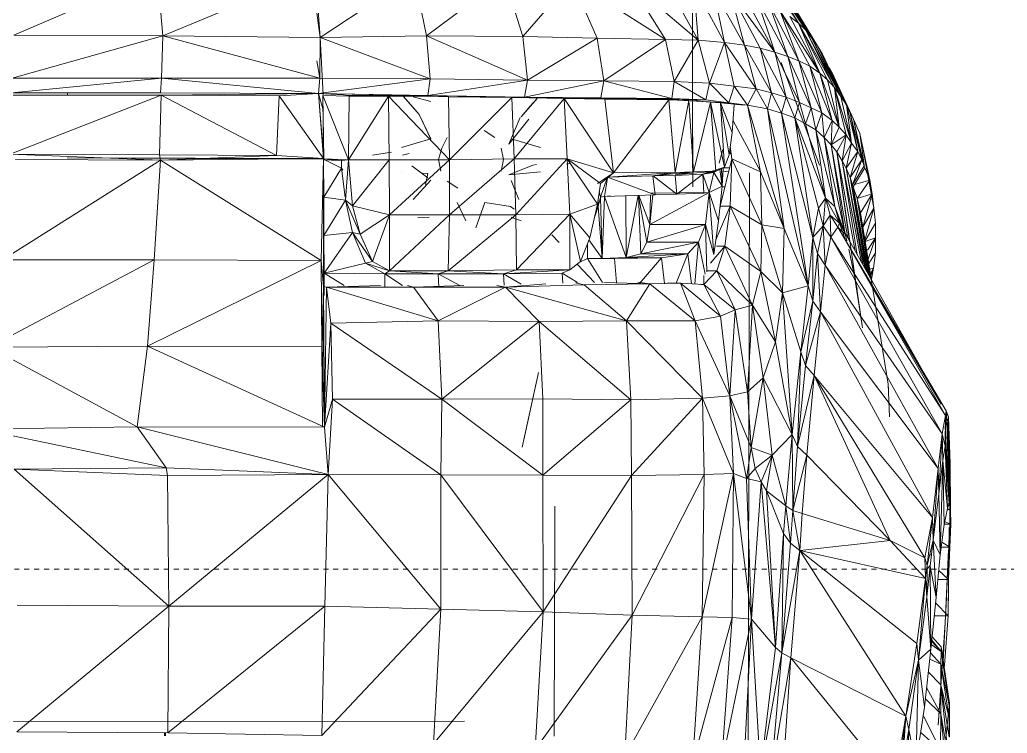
# Model space of a CAD drawing. Header units: inches. Extents: x -4168 to 1833, y -300 to 637.
# Drawn here: x -1146.41 to -1121.65, y -4.12 to 13.77 of the extents above; entities that cross this region are included whole.
import ezdxf

# ---------------------------------------------------------------- set-up
doc = ezdxf.new("R2010")
doc.units = ezdxf.units.IN
doc.header["$MEASUREMENT"] = 0
doc.linetypes.add('Aligning Line 1_8_', pattern=[0.25, 0.125, -0.125])
for name, color, linetype, lineweight in [('0-3', 55, 'Continuous', 9), ('0-5', 170, 'Continuous', 5), ('A-GENM', 5, 'Continuous', 9), ('G-ANNO-SYMB', 111, 'Aligning Line 1_8_', 9)]:
    doc.layers.add(name, color=color, linetype=linetype, lineweight=lineweight)

# ---------------------------------------------------------------- blocks, each defined once
blk = doc.blocks.new('Land_Rover_Evoque_-_SUV_Car_Vehicle_Automobile_13067 - Land Rover EVOQUE_dwg-1230547-BUILDING SECTION - EAST_WEST AT RAMP - LOOKING SOUTH')
at = {"layer": 'A-GENM'}
for p, q in [((-12412.337, 15.885), (-12412.332, 12.101)), ((-12425.751, 14.943), (-12429.351, 13.384)), ((-12425.751, 14.943), (-12425.619, 13.367)), ((-12421.882, 14.925), (-12425.619, 13.367)), ((-12421.673, 13.33), (-12421.882, 14.925)), ((-12421.673, 13.33), (-12419.309, 14.889)), ((-12419.003, 13.37), (-12419.309, 14.889)), ((-12410.563, 15.034), (-12409.676, 13.69)), ((-12410.367, 14.864), (-12409.343, 13.311)), ((-12410.367, 14.864), (-12409.5, 13.52)), ((-12410.367, 14.864), (-12409.676, 13.69)), ((-12417.045, 14.833), (-12419.003, 13.37)), ((-12416.584, 13.353), (-12417.045, 14.833)), ((-12416.584, 13.353), (-12415.362, 14.777)), ((-12414.727, 13.316), (-12415.362, 14.777)), ((-12415.362, 14.777), (-12413.005, 13.28)), ((-12413.91, 14.721), (-12412.191, 13.263)), ((-12413.91, 14.721), (-12413.005, 13.28)), ((-12412.98, 14.684), (-12412.191, 13.263)), ((-12412.302, 14.629), (-12411.532, 13.207)), ((-12412.302, 14.629), (-12412.191, 13.263)), ((-12410.191, 14.675), (-12409.186, 13.103)), ((-12410.191, 14.675), (-12409.343, 13.311)), ((-12411.027, 13.133), (-12411.817, 14.554)), ((-12411.817, 14.554), (-12411.532, 13.207)), ((-12410.639, 13.058), (-12411.39, 14.479)), ((-12410.27, 12.964), (-12411.39, 14.479)), ((-12411.39, 14.479), (-12411.027, 13.133)), ((-12410.27, 12.964), (-12411.04, 14.386)), ((-12410.053, 14.486), (-12409.068, 12.914)), ((-12410.053, 14.486), (-12409.186, 13.103)), ((-12421.728, 14.119), (-12421.673, 13.33)), ((-12410.27, 12.964), (-12410.709, 14.292)), ((-12410.709, 14.292), (-12409.939, 12.852)), ((-12409.939, 12.852), (-12410.417, 14.18)), ((-12410.417, 14.18), (-12409.666, 12.74)), ((-12409.916, 14.316), (-12409.068, 12.914)), ((-12409.666, 12.74), (-12410.144, 14.01)), ((-12410.144, 14.01), (-12409.393, 12.607)), ((-12410.144, 14.01), (-12409.139, 12.438)), ((-12409.139, 12.438), (-12409.891, 13.859)), ((-12409.891, 13.859), (-12409.676, 13.69)), ((-12409.139, 12.438), (-12409.676, 13.69)), ((-12409.5, 13.52), (-12409.676, 13.69)), ((-12408.768, 12.079), (-12409.676, 13.69)), ((-12409.676, 13.69), (-12408.943, 12.268)), ((-12425.619, 13.367), (-12429.351, 13.384)), ((-12409.343, 13.311), (-12409.5, 13.52)), ((-12408.611, 11.851), (-12409.5, 13.52)), ((-12409.5, 13.52), (-12408.768, 12.079)), ((-12425.619, 13.367), (-12429.392, 12.308)), ((-12425.619, 13.367), (-12425.65, 12.31)), ((-12421.675, 12.312), (-12425.619, 13.367)), ((-12421.673, 13.33), (-12425.619, 13.367)), ((-12421.675, 12.312), (-12421.673, 13.33)), ((-12421.675, 12.312), (-12421.673, 13.33)), ((-12421.673, 13.33), (-12419.003, 13.37)), ((-12421.673, 13.33), (-12418.908, 12.294)), ((-12421.598, 11.89), (-12421.673, 13.33)), ((-12416.584, 13.353), (-12419.003, 13.37)), ((-12419.003, 13.37), (-12416.471, 12.258)), ((-12419.003, 13.37), (-12418.908, 12.294)), ((-12416.584, 13.353), (-12414.727, 13.316)), ((-12416.584, 13.353), (-12416.471, 12.258)), ((-12414.727, 13.316), (-12416.471, 12.258)), ((-12414.727, 13.316), (-12413.005, 13.28)), ((-12414.727, 13.316), (-12414.555, 12.24)), ((-12413.005, 13.28), (-12414.555, 12.24)), ((-12412.191, 13.263), (-12413.005, 13.28)), ((-12413.005, 13.28), (-12412.794, 12.223)), ((-12412.191, 13.263), (-12412.794, 12.223)), ((-12411.532, 13.207), (-12412.191, 13.263)), ((-12412.191, 13.263), (-12411.903, 12.186)), ((-12411.532, 13.207), (-12411.903, 12.186)), ((-12411.027, 13.133), (-12411.532, 13.207)), ((-12411.532, 13.207), (-12411.283, 12.112)), ((-12411.532, 13.207), (-12410.739, 12.038)), ((-12410.639, 13.058), (-12411.027, 13.133)), ((-12411.027, 13.133), (-12410.739, 12.038)), ((-12411.027, 13.133), (-12410.35, 11.944)), ((-12409.186, 13.103), (-12409.343, 13.311)), ((-12408.473, 11.643), (-12409.343, 13.311)), ((-12409.343, 13.311), (-12408.611, 11.851)), ((-12410.639, 13.058), (-12410.27, 12.964)), ((-12410.639, 13.058), (-12410.35, 11.944)), ((-12410.639, 13.058), (-12409.981, 11.831)), ((-12410.27, 12.964), (-12409.939, 12.852)), ((-12410.27, 12.964), (-12409.981, 11.831)), ((-12410.27, 12.964), (-12409.651, 11.699)), ((-12409.068, 12.914), (-12409.186, 13.103)), ((-12408.375, 11.435), (-12409.186, 13.103)), ((-12409.186, 13.103), (-12408.473, 11.643)), ((-12409.068, 12.914), (-12408.375, 11.435)), ((-12421.675, 12.312), (-12421.756, 12.743)), ((-12410.071, 12.61), (-12410.111, 12.704)), ((-12409.149, 10.131), (-12410.111, 12.704)), ((-12409.939, 12.852), (-12409.666, 12.74)), ((-12409.939, 12.852), (-12409.651, 11.699)), ((-12409.939, 12.852), (-12409.359, 11.568)), ((-12409.666, 12.74), (-12409.393, 12.607)), ((-12409.666, 12.74), (-12409.359, 11.568)), ((-12409.666, 12.74), (-12409.086, 11.436)), ((-12410.071, 12.61), (-12409.149, 10.131)), ((-12409.393, 12.607), (-12409.139, 12.438)), ((-12409.393, 12.607), (-12409.086, 11.436)), ((-12409.393, 12.607), (-12408.832, 11.247)), ((-12409.139, 12.438), (-12408.943, 12.268)), ((-12409.139, 12.438), (-12408.832, 11.247)), ((-12409.139, 12.438), (-12408.657, 11.077)), ((-12408.908, 12.573), (-12408.831, 12.44)), ((-12408.884, 12.522), (-12408.831, 12.44)), ((-12408.295, 11.283), (-12408.831, 12.44)), ((-12429.403, 11.944), (-12425.65, 12.31)), ((-12429.392, 12.308), (-12425.65, 12.31)), ((-12425.65, 12.31), (-12425.67, 11.945)), ((-12421.675, 12.312), (-12425.65, 12.31)), ((-12421.715, 11.927), (-12425.65, 12.31)), ((-12421.675, 12.312), (-12421.715, 11.927)), ((-12421.715, 11.927), (-12421.675, 12.312)), ((-12421.715, 11.927), (-12418.908, 12.294)), ((-12421.675, 12.312), (-12418.908, 12.294)), ((-12418.967, 11.872), (-12418.908, 12.294)), ((-12418.967, 11.872), (-12416.471, 12.258)), ((-12416.471, 12.258), (-12418.908, 12.294)), ((-12416.549, 11.835), (-12416.471, 12.258)), ((-12416.549, 11.835), (-12414.555, 12.24)), ((-12414.555, 12.24), (-12416.471, 12.258)), ((-12414.633, 11.818), (-12414.555, 12.24)), ((-12412.852, 11.801), (-12414.555, 12.24)), ((-12412.794, 12.223), (-12414.555, 12.24)), ((-12412.852, 11.801), (-12412.794, 12.223)), ((-12412, 11.764), (-12412.794, 12.223)), ((-12411.903, 12.186), (-12412.794, 12.223)), ((-12412, 11.764), (-12411.903, 12.186)), ((-12411.419, 11.69), (-12411.903, 12.186)), ((-12411.903, 12.186), (-12411.283, 12.112)), ((-12408.768, 12.079), (-12408.943, 12.268)), ((-12408.943, 12.268), (-12408.657, 11.077)), ((-12429.403, 11.944), (-12425.67, 11.945)), ((-12428.009, 11.886), (-12428.008, 11.944)), ((-12421.715, 11.927), (-12425.67, 11.945)), ((-12421.715, 11.927), (-12425.66, 11.887)), ((-12421.715, 11.927), (-12422.701, 11.87)), ((-12421.715, 11.927), (-12419.18, 11.872)), ((-12421.715, 11.927), (-12418.967, 11.872)), ((-12421.715, 11.927), (-12421.583, 10.295)), ((-12421.715, 11.927), (-12421.583, 10.295)), ((-12421.715, 11.927), (-12421.583, 10.295)), ((-12421.715, 11.927), (-12421.623, 10.782)), ((-12421.715, 11.927), (-12421.603, 10.534)), ((-12421.715, 11.927), (-12421.095, 11.89)), ((-12421.715, 11.927), (-12421.599, 11.54)), ((-12421.095, 11.89), (-12420.96, 11.871)), ((-12412.327, 9.585), (-12412.332, 12.101)), ((-12412.328, 10.065), (-12412.332, 12.101)), ((-12411.419, 11.69), (-12411.283, 12.112)), ((-12410.952, 11.634), (-12411.283, 12.112)), ((-12411.283, 12.112), (-12410.739, 12.038)), ((-12410.952, 11.634), (-12410.739, 12.038)), ((-12410.448, 11.541), (-12410.739, 12.038)), ((-12410.739, 12.038), (-12410.35, 11.944)), ((-12410.448, 11.541), (-12410.35, 11.944)), ((-12410.099, 11.428), (-12410.35, 11.944)), ((-12410.35, 11.944), (-12409.981, 11.831)), ((-12408.611, 11.851), (-12408.768, 12.079)), ((-12408.768, 12.079), (-12408.657, 11.077)), ((-12408.768, 12.079), (-12408.48, 10.888)), ((-12408.768, 12.079), (-12408.342, 10.68)), ((-12429.445, 10.406), (-12425.66, 11.887)), ((-12429.403, 11.886), (-12425.66, 11.887)), ((-12425.702, 10.389), (-12425.66, 11.887)), ((-12422.701, 11.87), (-12425.66, 11.887)), ((-12422.762, 10.371), (-12425.66, 11.887)), ((-12422.701, 11.87), (-12422.762, 10.371)), ((-12421.583, 10.295), (-12422.701, 11.87)), ((-12421.604, 11.878), (-12420.946, 11.859)), ((-12421.582, 10.265), (-12421.604, 11.878)), ((-12420.963, 10.264), (-12421.604, 11.878)), ((-12421.581, 10.283), (-12421.604, 11.878)), ((-12420.963, 10.264), (-12419.96, 11.859)), ((-12420.963, 10.264), (-12420.946, 11.859)), ((-12419.18, 11.872), (-12420.96, 11.872)), ((-12419.96, 11.859), (-12420.946, 11.859)), ((-12418.453, 11.84), (-12419.96, 11.859)), ((-12418.43, 10.264), (-12419.96, 11.859)), ((-12419.96, 11.859), (-12419.938, 10.264)), ((-12419.185, 11.4), (-12419.59, 11.859)), ((-12419.59, 11.859), (-12419.339, 11.571)), ((-12418.895, 11.725), (-12419.339, 11.84)), ((-12419.18, 11.872), (-12416.8, 11.836)), ((-12419.18, 11.872), (-12418.967, 11.872)), ((-12419.18, 11.872), (-12416.549, 11.835)), ((-12418.967, 11.872), (-12416.549, 11.835)), ((-12416.867, 11.821), (-12418.453, 11.84)), ((-12418.43, 10.264), (-12418.453, 11.84)), ((-12416.867, 11.821), (-12418.43, 10.264)), ((-12418.16, 11.837), (-12418.219, 11.84)), ((-12415.553, 11.803), (-12416.867, 11.821)), ((-12416.806, 10.284), (-12416.867, 11.821)), ((-12415.553, 11.803), (-12416.806, 10.284)), ((-12416.8, 11.836), (-12414.904, 11.799)), ((-12416.549, 11.835), (-12416.8, 11.836)), ((-12416.633, 11.342), (-12416.227, 11.803)), ((-12416.549, 11.835), (-12414.904, 11.799)), ((-12416.549, 11.835), (-12414.633, 11.818)), ((-12416.535, 11.817), (-12416.459, 11.822)), ((-12416.401, 11.61), (-12416.227, 11.803)), ((-12414.529, 11.784), (-12415.553, 11.803)), ((-12414.312, 9.939), (-12415.553, 11.803)), ((-12415.553, 11.803), (-12415.472, 10.285)), ((-12414.904, 11.799), (-12414.633, 11.818)), ((-12414.904, 11.799), (-12412.852, 11.801)), ((-12414.904, 11.799), (-12413.181, 11.782)), ((-12414.633, 11.818), (-12412.852, 11.801)), ((-12412.924, 11.765), (-12414.529, 11.784)), ((-12414.312, 9.939), (-12414.529, 11.784)), ((-12412.924, 11.765), (-12414.312, 9.939)), ((-12412.852, 11.801), (-12413.181, 11.782)), ((-12413.181, 11.782), (-12412.388, 11.745)), ((-12413.181, 11.782), (-12412, 11.764)), ((-12412.422, 11.747), (-12412.924, 11.765)), ((-12412.766, 9.94), (-12412.924, 11.765)), ((-12412.852, 11.801), (-12412, 11.764)), ((-12412.422, 11.747), (-12412.766, 9.94)), ((-12411.882, 11.71), (-12412.422, 11.747)), ((-12412.303, 9.96), (-12412.422, 11.747)), ((-12412, 11.764), (-12412.388, 11.745)), ((-12412.388, 11.745), (-12411.419, 11.69)), ((-12411.882, 11.71), (-12412.303, 9.96)), ((-12412, 11.764), (-12411.419, 11.69)), ((-12411.882, 11.71), (-12411.631, 11.692)), ((-12411.882, 11.71), (-12411.743, 9.981)), ((-12411.882, 11.71), (-12411.531, 10.078)), ((-12411.631, 11.692), (-12411.284, 11.654)), ((-12411.531, 10.078), (-12411.631, 11.692)), ((-12411.631, 11.692), (-12411.416, 10.385)), ((-12411.631, 11.692), (-12411.34, 10.943)), ((-12411.419, 11.69), (-12411.612, 11.69)), ((-12411.419, 11.69), (-12411.468, 11.674)), ((-12411.419, 11.69), (-12410.952, 11.634)), ((-12411.34, 10.943), (-12411.284, 11.654)), ((-12411.285, 11.645), (-12410.952, 11.634)), ((-12410.099, 11.428), (-12409.981, 11.831)), ((-12409.768, 11.315), (-12409.981, 11.831)), ((-12409.981, 11.831), (-12409.651, 11.699)), ((-12409.768, 11.315), (-12409.651, 11.699)), ((-12409.495, 11.164), (-12409.651, 11.699)), ((-12409.651, 11.699), (-12409.359, 11.568)), ((-12408.473, 11.643), (-12408.611, 11.851)), ((-12408.611, 11.851), (-12408.342, 10.68)), ((-12408.375, 11.435), (-12408.473, 11.643)), ((-12408.473, 11.643), (-12408.342, 10.68)), ((-12408.473, 11.643), (-12408.186, 10.471)), ((-12419.339, 11.571), (-12419.185, 11.398)), ((-12419.185, 11.4), (-12418.893, 10.784)), ((-12419.185, 11.4), (-12418.893, 10.784)), ((-12419.185, 11.4), (-12418.895, 10.786)), ((-12419.185, 11.398), (-12418.893, 10.784)), ((-12416.633, 11.342), (-12416.401, 11.61)), ((-12410.952, 11.634), (-12410.03, 8.542)), ((-12410.952, 11.634), (-12410.628, 9.962)), ((-12410.952, 11.634), (-12410.448, 11.541)), ((-12409.433, 7.103), (-12410.448, 11.541)), ((-12410.03, 8.542), (-12410.448, 11.541)), ((-12410.448, 11.541), (-12410.099, 11.428)), ((-12409.433, 7.103), (-12410.099, 11.428)), ((-12410.099, 11.428), (-12409.312, 8.316)), ((-12410.099, 11.428), (-12409.768, 11.315)), ((-12409.495, 11.164), (-12409.359, 11.568)), ((-12409.241, 11.013), (-12409.359, 11.568)), ((-12409.359, 11.568), (-12409.086, 11.436)), ((-12409.241, 11.013), (-12409.086, 11.436)), ((-12409.026, 10.824), (-12409.086, 11.436)), ((-12409.086, 11.436), (-12408.832, 11.247)), ((-12408.295, 11.283), (-12408.423, 11.512)), ((-12408.295, 11.283), (-12408.375, 11.435)), ((-12408.375, 11.435), (-12408.186, 10.471)), ((-12408.375, 11.435), (-12408.087, 10.263)), ((-12416.941, 10.652), (-12416.651, 11.322)), ((-12416.941, 10.652), (-12416.439, 11.284)), ((-12411.313, 11.242), (-12410.63, 9.967)), ((-12409.312, 8.316), (-12409.768, 11.315)), ((-12409.768, 11.315), (-12409.173, 9.048)), ((-12409.768, 11.315), (-12408.996, 9.301)), ((-12409.768, 11.315), (-12409.495, 11.164)), ((-12408.996, 9.301), (-12409.495, 11.164)), ((-12409.495, 11.164), (-12409.241, 11.013)), ((-12409.026, 10.824), (-12408.832, 11.247)), ((-12408.851, 10.635), (-12408.833, 11.242)), ((-12408.832, 11.247), (-12408.657, 11.077)), ((-12408.295, 11.283), (-12408.138, 10.923)), ((-12408.295, 11.283), (-12408.087, 10.263)), ((-12408.027, 10.112), (-12408.286, 11.242)), ((-12417.289, 10.823), (-12417.56, 10.996)), ((-12411.416, 10.385), (-12411.34, 10.943)), ((-12409.026, 10.824), (-12409.241, 11.013)), ((-12408.996, 9.301), (-12409.241, 11.013)), ((-12409.241, 11.013), (-12408.762, 9.092)), ((-12408.851, 10.635), (-12408.657, 11.077)), ((-12408.657, 11.077), (-12408.48, 10.888)), ((-12408.138, 10.923), (-12408.058, 10.562)), ((-12408.03, 10.13), (-12408.138, 10.923)), ((-12408.138, 10.923), (-12407.888, 9.751)), ((-12418.895, 10.786), (-12419.627, 10.572)), ((-12418.488, 10.823), (-12418.622, 10.553)), ((-12416.941, 10.652), (-12416.882, 10.785)), ((-12416.882, 10.785), (-12416.148, 10.574)), ((-12408.51, 8.442), (-12409.026, 10.824)), ((-12408.851, 10.635), (-12409.026, 10.824)), ((-12409.026, 10.824), (-12408.762, 9.092)), ((-12408.851, 10.635), (-12408.48, 10.888)), ((-12408.713, 10.465), (-12408.48, 10.888)), ((-12408.575, 10.238), (-12408.48, 10.888)), ((-12408.575, 10.238), (-12408.342, 10.68)), ((-12408.48, 10.888), (-12408.342, 10.68)), ((-12408.477, 10.049), (-12408.342, 10.68)), ((-12408.342, 10.68), (-12408.186, 10.471)), ((-12429.445, 10.406), (-12425.674, 10.254)), ((-12429.445, 10.406), (-12425.702, 10.389)), ((-12419.878, 10.457), (-12420.36, 10.379)), ((-12419.434, 10.419), (-12419.608, 10.381)), ((-12418.622, 10.553), (-12418.699, 10.266)), ((-12417.075, 10.266), (-12417.134, 10.554)), ((-12411.665, 10.175), (-12411.569, 10.52)), ((-12411.36, 10.406), (-12411.407, 10.457)), ((-12411.362, 10.422), (-12411.405, 10.468)), ((-12411.387, 10.602), (-12411.343, 10.288)), ((-12408.713, 10.465), (-12408.851, 10.635)), ((-12408.436, 8.296), (-12408.851, 10.635)), ((-12408.51, 8.442), (-12408.851, 10.635)), ((-12408.471, 8.786), (-12408.713, 10.465)), ((-12408.713, 10.465), (-12408.066, 6.045)), ((-12408.255, 7.975), (-12408.713, 10.465)), ((-12408.713, 10.465), (-12408.575, 10.238)), ((-12408.713, 10.465), (-12408.394, 8.222)), ((-12408.477, 10.049), (-12408.186, 10.471)), ((-12408.378, 9.821), (-12408.186, 10.471)), ((-12408.186, 10.471), (-12408.087, 10.263)), ((-12408.058, 10.562), (-12407.996, 10.221)), ((-12408.058, 10.562), (-12407.786, 9.049)), ((-12408.058, 10.562), (-12407.888, 9.751)), ((-12408.058, 10.562), (-12408.011, 10.329)), ((-12429.634, 7.755), (-12425.674, 10.254)), ((-12429.31, 10.272), (-12425.674, 10.254)), ((-12429.31, 10.272), (-12425.674, 10.254)), ((-12429.31, 10.272), (-12425.674, 10.254)), ((-12421.583, 10.295), (-12428.012, 10.313)), ((-12421.582, 10.276), (-12428.012, 10.313)), ((-12425.674, 10.254), (-12425.833, 7.757)), ((-12422.762, 10.371), (-12425.702, 10.389)), ((-12425.674, 10.254), (-12425.702, 10.389)), ((-12422.762, 10.371), (-12425.674, 10.254)), ((-12421.583, 10.295), (-12425.674, 10.254)), ((-12421.583, 10.295), (-12425.674, 10.254)), ((-12421.583, 10.295), (-12425.674, 10.254)), ((-12421.646, 7.739), (-12425.674, 10.254)), ((-12421.583, 10.295), (-12422.762, 10.371)), ((-12421.583, 10.295), (-12421.646, 7.739)), ((-12421.582, 10.276), (-12421.588, 7.087)), ((-12421.583, 10.295), (-12421.582, 10.276)), ((-12421.581, 10.283), (-12421.582, 10.265)), ((-12421.582, 10.276), (-12421.134, 10.053)), ((-12421.582, 10.265), (-12421.577, 9.323)), ((-12421.206, 10.248), (-12421.582, 10.265)), ((-12421.137, 10.245), (-12421.581, 10.283)), ((-12420.963, 10.264), (-12421.581, 10.283)), ((-12421.137, 10.245), (-12420.963, 10.264)), ((-12421.134, 10.269), (-12421.134, 10.053)), ((-12420.963, 10.264), (-12421.038, 9.246)), ((-12420.963, 10.264), (-12419.938, 10.264)), ((-12420.963, 10.264), (-12420.863, 9.111)), ((-12419.938, 10.264), (-12420.863, 9.111)), ((-12418.43, 10.264), (-12419.938, 10.264)), ((-12419.938, 10.264), (-12419.934, 8.881)), ((-12418.43, 10.264), (-12419.934, 8.881)), ((-12418.699, 10.266), (-12418.64, 9.977)), ((-12416.806, 10.284), (-12418.43, 10.264)), ((-12418.43, 10.264), (-12418.427, 8.881)), ((-12416.806, 10.284), (-12418.427, 8.881)), ((-12417.075, 10.266), (-12417.133, 9.978)), ((-12415.472, 10.285), (-12416.806, 10.284)), ((-12416.764, 8.882), (-12416.806, 10.284)), ((-12415.472, 10.285), (-12416.764, 8.882)), ((-12415.495, 10.153), (-12415.412, 10.17)), ((-12414.312, 9.939), (-12415.472, 10.285)), ((-12415.472, 10.285), (-12414.64, 9.67)), ((-12415.472, 10.285), (-12414.717, 9.152)), ((-12415.472, 10.285), (-12415.412, 8.901)), ((-12411.343, 10.288), (-12411.637, 9.096)), ((-12411.531, 10.078), (-12411.416, 10.385)), ((-12411.386, 9.096), (-12411.343, 10.288)), ((-12410.593, 8.635), (-12411.343, 10.288)), ((-12410.63, 9.963), (-12411.343, 10.288)), ((-12408.2, 7.877), (-12408.575, 10.238)), ((-12408.093, 7.688), (-12408.575, 10.238)), ((-12408.575, 10.238), (-12408.477, 10.049)), ((-12408.378, 9.821), (-12408.087, 10.263)), ((-12408.318, 9.632), (-12408.087, 10.263)), ((-12408.027, 10.112), (-12408.087, 10.263)), ((-12407.996, 10.221), (-12407.786, 9.049)), ((-12421.134, 10.053), (-12421.577, 9.323)), ((-12421.134, 10.053), (-12421.045, 9.325)), ((-12421.134, 10.053), (-12421.099, 10.001)), ((-12419.626, 9.957), (-12419.627, 9.959)), ((-12419.375, 10.111), (-12418.973, 9.81)), ((-12418.968, 9.92), (-12419.111, 9.928)), ((-12418.968, 9.92), (-12419.029, 9.642)), ((-12416.94, 9.883), (-12416.34, 10.132)), ((-12416.94, 9.883), (-12416.146, 9.959)), ((-12416.34, 10.132), (-12416.241, 10.143)), ((-12414.312, 9.939), (-12414.718, 9.67)), ((-12414.312, 9.939), (-12414.64, 9.67)), ((-12412.766, 9.94), (-12414.451, 9.826)), ((-12412.766, 9.94), (-12414.312, 9.939)), ((-12412.766, 9.94), (-12413.327, 9.864)), ((-12412.303, 9.96), (-12413.321, 9.864)), ((-12412.303, 9.96), (-12412.767, 9.884)), ((-12412.303, 9.96), (-12412.766, 9.94)), ((-12411.743, 9.981), (-12412.703, 9.89)), ((-12412.303, 9.96), (-12411.743, 9.981)), ((-12411.531, 10.078), (-12412.072, 9.904)), ((-12411.743, 9.981), (-12412.072, 9.904)), ((-12411.799, 9.944), (-12412.069, 9.904)), ((-12411.913, 9.443), (-12411.799, 9.944)), ((-12411.531, 10.078), (-12411.802, 9.944)), ((-12411.587, 9.598), (-12411.799, 9.944)), ((-12411.743, 9.981), (-12411.531, 10.078)), ((-12411.587, 9.598), (-12411.644, 10.022)), ((-12411.587, 9.598), (-12411.602, 10.042)), ((-12411.587, 9.598), (-12411.562, 10.062)), ((-12411.425, 9.957), (-12411.567, 9.974)), ((-12411.558, 10.064), (-12411.398, 10.064)), ((-12410.925, -0.556), (-12410.902, 9.935)), ((-12410.593, 8.635), (-12410.628, 9.962)), ((-12410.03, 8.542), (-12410.628, 9.962)), ((-12408.063, 7.661), (-12408.477, 10.049)), ((-12408.011, 7.543), (-12408.477, 10.049)), ((-12408.477, 10.049), (-12408.378, 9.821)), ((-12408.318, 9.632), (-12408.027, 10.112)), ((-12408.304, 9.582), (-12408.014, 10.062)), ((-12408.023, 10.101), (-12407.888, 9.751)), ((-12419.335, 9.266), (-12418.893, 9.749)), ((-12418.486, 9.729), (-12418.214, 9.555)), ((-12416.687, 9.268), (-12416.881, 9.747)), ((-12414.64, 9.67), (-12414.717, 9.152)), ((-12414.637, 9.325), (-12414.469, 9.81)), ((-12414.541, 9.344), (-12414.466, 9.81)), ((-12413.265, 9.384), (-12414.464, 9.824)), ((-12413.327, 9.864), (-12414.451, 9.825)), ((-12413.265, 9.384), (-12413.325, 9.864)), ((-12412.764, 9.865), (-12413.321, 9.864)), ((-12412.725, 9.403), (-12413.321, 9.861)), ((-12412.069, 9.904), (-12412.764, 9.865)), ((-12412.725, 9.403), (-12412.764, 9.865)), ((-12412.725, 9.403), (-12412.069, 9.904)), ((-12411.913, 9.443), (-12412.069, 9.904)), ((-12412.049, 9.424), (-12412.069, 9.904)), ((-12408.318, 9.632), (-12408.378, 9.821)), ((-12407.976, 7.48), (-12408.378, 9.821)), ((-12408.265, 9.646), (-12407.888, 9.751)), ((-12408.199, 9.29), (-12407.888, 9.751)), ((-12407.828, 9.41), (-12407.888, 9.751)), ((-12414.637, 9.325), (-12414.67, 9.469)), ((-12411.913, 9.443), (-12413.401, 8.637)), ((-12411.913, 9.443), (-12413.383, 9.424)), ((-12412.049, 9.424), (-12412.725, 9.403)), ((-12411.913, 9.443), (-12412.049, 9.424)), ((-12411.913, 9.443), (-12412.008, 8.636)), ((-12411.913, 9.443), (-12411.587, 9.598)), ((-12411.913, 9.443), (-12411.795, 7.888)), ((-12411.913, 9.443), (-12411.681, 8.733)), ((-12411.681, 8.733), (-12411.587, 9.598)), ((-12411.588, 9.584), (-12411.516, 9.584)), ((-12408.318, 9.632), (-12407.939, 7.437)), ((-12408.318, 9.632), (-12407.959, 7.45)), ((-12407.922, 7.385), (-12408.304, 9.582)), ((-12408.302, 9.586), (-12408.199, 9.29)), ((-12421.577, 9.323), (-12421.575, 8.363)), ((-12421.577, 9.323), (-12421.036, 9.246)), ((-12421.036, 9.246), (-12421.575, 8.363)), ((-12420.862, 8.44), (-12421.038, 9.246)), ((-12420.669, 8.401), (-12421.038, 9.246)), ((-12420.863, 9.111), (-12421.038, 9.246)), ((-12418.234, 9.192), (-12418.233, 9.19)), ((-12418.234, 9.192), (-12418.233, 9.19)), ((-12418.02, 8.729), (-12418.233, 9.19)), ((-12417.767, 8.556), (-12417.537, 9.191)), ((-12417.767, 8.555), (-12417.537, 9.19)), ((-12417.537, 9.191), (-12416.899, 9.094)), ((-12414.694, 9.094), (-12414.715, 9.165)), ((-12414.7, 9.26), (-12414.694, 9.094)), ((-12414.637, 9.325), (-12414.694, 9.094)), ((-12414.541, 9.344), (-12414.637, 9.325)), ((-12414.595, 7.788), (-12414.637, 9.325)), ((-12414.595, 7.788), (-12414.541, 9.344)), ((-12413.265, 9.384), (-12414.541, 9.344)), ((-12414.386, 9.356), (-12414.541, 9.344)), ((-12413.997, 7.809), (-12414.541, 9.344)), ((-12413.997, 7.809), (-12414, 9.361)), ((-12413.997, 7.809), (-12413.698, 9.37)), ((-12413.631, 7.905), (-12413.69, 9.371)), ((-12413.686, 9.371), (-12413.477, 8.194)), ((-12413.679, 9.371), (-12413.401, 8.637)), ((-12413.33, 9.382), (-12413.401, 8.637)), ((-12413.384, 9.38), (-12413.401, 8.637)), ((-12412.725, 9.403), (-12413.265, 9.384)), ((-12409.173, 9.048), (-12408.996, 9.301)), ((-12409.057, 8.607), (-12408.996, 9.301)), ((-12408.647, 8.67), (-12408.996, 9.301)), ((-12408.88, 8.878), (-12408.996, 9.301)), ((-12408.996, 9.301), (-12408.762, 9.092)), ((-12407.828, 9.41), (-12408.199, 9.29)), ((-12407.894, 7.335), (-12408.199, 9.29)), ((-12408.119, 8.929), (-12408.199, 9.29)), ((-12408.199, 9.29), (-12407.859, 7.273)), ((-12408.199, 9.29), (-12407.875, 7.302)), ((-12407.828, 9.41), (-12408.119, 8.929)), ((-12408.058, 8.569), (-12407.828, 9.41)), ((-12407.786, 9.049), (-12407.828, 9.41)), ((-12419.934, 8.881), (-12420.863, 9.111)), ((-12420.669, 8.401), (-12420.863, 9.111)), ((-12416.899, 9.094), (-12416.808, 9.026)), ((-12414.717, 9.152), (-12415.412, 8.901)), ((-12414.717, 9.152), (-12414.908, 8.306)), ((-12414.694, 9.094), (-12414.799, 8.789)), ((-12414.694, 9.094), (-12414.745, 9.024)), ((-12414.595, 7.788), (-12414.694, 9.094)), ((-12411.386, 9.096), (-12411.745, 8.256)), ((-12411.649, 9.027), (-12411.637, 9.096)), ((-12411.386, 9.096), (-12411.637, 9.096)), ((-12411.523, 8.096), (-12411.386, 9.096)), ((-12410.616, 7.463), (-12411.386, 9.096)), ((-12410.593, 8.635), (-12411.386, 9.096)), ((-12409.312, 8.316), (-12409.173, 9.048)), ((-12409.057, 8.607), (-12409.173, 9.048)), ((-12408.596, 8.579), (-12408.762, 9.092)), ((-12408.51, 8.442), (-12408.762, 9.092)), ((-12408.647, 8.67), (-12408.762, 9.092)), ((-12408.119, 8.929), (-12407.426, 4.632)), ((-12408.119, 8.929), (-12407.843, 7.244)), ((-12408.058, 8.569), (-12408.119, 8.929)), ((-12408.058, 8.569), (-12407.786, 9.049)), ((-12407.786, 9.049), (-12408.006, 8.243)), ((-12407.786, 9.049), (-12407.744, 8.67)), ((-12419.934, 8.881), (-12420.669, 8.401)), ((-12419.934, 8.881), (-12420.358, 7.709)), ((-12419.934, 8.881), (-12418.427, 8.881)), ((-12419.934, 8.881), (-12419.932, 7.478)), ((-12418.427, 8.881), (-12419.932, 7.478)), ((-12419.217, 8.805), (-12418.939, 8.821)), ((-12416.764, 8.882), (-12418.463, 7.479)), ((-12418.427, 8.881), (-12418.463, 7.479)), ((-12416.764, 8.882), (-12418.427, 8.881)), ((-12416.627, 8.729), (-12416.878, 8.826)), ((-12415.412, 8.901), (-12416.764, 8.882)), ((-12416.742, 7.499), (-12416.764, 8.882)), ((-12415.412, 8.901), (-12416.742, 7.499)), ((-12415.412, 8.901), (-12414.908, 8.306)), ((-12415.412, 8.901), (-12415.138, 7.71)), ((-12415.412, 8.901), (-12415.408, 7.499)), ((-12411.795, 7.888), (-12411.681, 8.733)), ((-12408.88, 8.878), (-12409.057, 8.607)), ((-12408.647, 8.67), (-12408.88, 8.878)), ((-12408.688, 8.571), (-12408.88, 8.878)), ((-12408.88, 8.878), (-12408.865, 8.319)), ((-12408.647, 8.67), (-12408.688, 8.571)), ((-12408.494, 8.243), (-12408.647, 8.67)), ((-12408.473, 8.362), (-12408.647, 8.67)), ((-12408.004, 8.229), (-12407.744, 8.67)), ((-12407.744, 8.67), (-12407.741, 8.309)), ((-12421.575, 8.363), (-12420.86, 8.44)), ((-12420.86, 8.44), (-12421.573, 7.421)), ((-12420.358, 7.709), (-12420.862, 8.44)), ((-12420.669, 8.401), (-12420.862, 8.44)), ((-12420.532, 7.671), (-12420.862, 8.439)), ((-12413.401, 8.637), (-12413.477, 8.194)), ((-12412.008, 8.636), (-12413.477, 8.194)), ((-12412.008, 8.636), (-12413.401, 8.637)), ((-12412.181, 8.194), (-12412.008, 8.636)), ((-12411.975, 7.451), (-12412.008, 8.636)), ((-12412.008, 8.636), (-12411.795, 7.888)), ((-12410.616, 7.463), (-12410.593, 8.635)), ((-12410.074, 6.927), (-12410.593, 8.635)), ((-12410.593, 8.635), (-12410.03, 8.542)), ((-12410.074, 6.927), (-12410.03, 8.542)), ((-12409.433, 7.103), (-12410.03, 8.542)), ((-12409.057, 8.607), (-12409.312, 8.316)), ((-12409.057, 8.607), (-12409.196, 7.913)), ((-12408.865, 8.319), (-12409.057, 8.607)), ((-12409.057, 8.607), (-12409.003, 7.624)), ((-12408.688, 8.571), (-12408.865, 8.319)), ((-12408.688, 8.571), (-12406.096, 4.136)), ((-12408.688, 8.571), (-12405.97, 3.971)), ((-12408.473, 8.362), (-12408.688, 8.571)), ((-12408.688, 8.571), (-12405.991, 3.854)), ((-12408.462, 8.227), (-12408.51, 8.442)), ((-12408.058, 8.569), (-12407.426, 4.632)), ((-12421.575, 8.363), (-12421.573, 7.421)), ((-12420.358, 7.709), (-12420.669, 8.401)), ((-12415.678, 8.191), (-12415.86, 8.377)), ((-12414.908, 8.306), (-12415.138, 7.71)), ((-12414.595, 7.788), (-12414.928, 8.256)), ((-12413.631, 7.905), (-12412.181, 8.194)), ((-12413.631, 7.905), (-12413.477, 8.194)), ((-12412.181, 8.194), (-12413.477, 8.194)), ((-12412.451, 7.905), (-12412.181, 8.194)), ((-12412.277, 7.148), (-12412.181, 8.194)), ((-12412.181, 8.194), (-12412.014, 7.398)), ((-12409.433, 7.103), (-12409.312, 8.316)), ((-12409.317, 6.719), (-12409.312, 8.316)), ((-12409.196, 7.913), (-12409.312, 8.316)), ((-12408.865, 8.319), (-12409.003, 7.624)), ((-12408.865, 8.319), (-12405.991, 3.854)), ((-12408.865, 8.319), (-12406.072, 3.39)), ((-12408.473, 8.362), (-12406.12, 4.189)), ((-12408.002, 8.214), (-12407.741, 8.309)), ((-12407.741, 8.309), (-12407.939, 7.995)), ((-12407.741, 8.309), (-12407.929, 7.772)), ((-12407.741, 8.309), (-12407.739, 7.929)), ((-12414.962, 7.788), (-12414.963, 8.164)), ((-12411.523, 8.096), (-12411.884, 7.673)), ((-12411.523, 8.096), (-12411.734, 8.096)), ((-12411.719, 7.481), (-12411.523, 8.096)), ((-12410.831, 6.616), (-12411.523, 8.096)), ((-12410.616, 7.463), (-12411.523, 8.096)), ((-12408.201, 7.022), (-12408.414, 8.019)), ((-12408.278, 7.407), (-12408.414, 8.019)), ((-12407.912, 7.666), (-12407.739, 7.929)), ((-12407.739, 7.929), (-12407.793, 7.549)), ((-12429.967, 5.565), (-12425.833, 7.757)), ((-12429.634, 7.755), (-12425.833, 7.757)), ((-12425.833, 7.757), (-12426.002, 5.586)), ((-12421.646, 7.739), (-12426.002, 5.586)), ((-12421.646, 7.739), (-12425.833, 7.757)), ((-12421.646, 7.739), (-12421.588, 7.087)), ((-12421.646, 7.739), (-12421.631, 5.569)), ((-12420.358, 7.709), (-12420.532, 7.671)), ((-12419.932, 7.478), (-12420.358, 7.709)), ((-12415.138, 7.71), (-12415.408, 7.499)), ((-12414.962, 7.788), (-12415.173, 7.683)), ((-12414.962, 7.788), (-12414.286, 7.788)), ((-12414.962, 7.788), (-12414.586, 7.183)), ((-12414.595, 7.788), (-12413.997, 7.809)), ((-12414.595, 7.788), (-12413.107, 7.808)), ((-12414.286, 7.788), (-12413.107, 7.808)), ((-12414.286, 7.788), (-12414.237, 7.184)), ((-12413.997, 7.809), (-12412.451, 7.905)), ((-12413.997, 7.809), (-12413.631, 7.905)), ((-12413.107, 7.808), (-12413.997, 7.809)), ((-12413.107, 7.808), (-12413.66, 7.158)), ((-12412.451, 7.905), (-12413.631, 7.905)), ((-12413.107, 7.808), (-12412.451, 7.905)), ((-12413.107, 7.808), (-12413.035, 7.161)), ((-12412.451, 7.905), (-12412.738, 7.171)), ((-12412.451, 7.905), (-12412.361, 7.154)), ((-12409.196, 7.913), (-12409.317, 6.719)), ((-12409.003, 7.624), (-12409.196, 7.913)), ((-12409.124, 6.45), (-12409.196, 7.913)), ((-12421.573, 7.421), (-12420.529, 7.671)), ((-12419.932, 7.478), (-12420.532, 7.671)), ((-12420.048, 7.402), (-12420.529, 7.67)), ((-12419.932, 7.478), (-12420.048, 7.402)), ((-12418.463, 7.479), (-12419.932, 7.478)), ((-12419.932, 7.478), (-12418.714, 7.403)), ((-12418.463, 7.479), (-12418.714, 7.403)), ((-12416.742, 7.499), (-12418.463, 7.479)), ((-12418.463, 7.479), (-12417.071, 7.403)), ((-12415.408, 7.499), (-12417.071, 7.403)), ((-12416.742, 7.499), (-12417.071, 7.403)), ((-12415.408, 7.499), (-12416.742, 7.499)), ((-12415.408, 7.499), (-12415.602, 7.423)), ((-12414.791, 7.183), (-12415.224, 7.643)), ((-12412.049, 7.134), (-12411.719, 7.481)), ((-12411.719, 7.481), (-12411.952, 7.481)), ((-12411.258, 6.5), (-12411.719, 7.481)), ((-12410.831, 6.616), (-12411.719, 7.481)), ((-12410.831, 6.616), (-12410.616, 7.463)), ((-12410.074, 6.927), (-12410.616, 7.463)), ((-12410.251, 5.696), (-12410.616, 7.463)), ((-12409.003, 7.624), (-12409.124, 6.45)), ((-12406.072, 3.39), (-12409.003, 7.624)), ((-12409.003, 7.624), (-12406.171, 2.524)), ((-12407.889, 7.524), (-12407.793, 7.549)), ((-12407.793, 7.549), (-12407.869, 7.405)), ((-12407.793, 7.549), (-12407.862, 7.363)), ((-12407.793, 7.549), (-12407.846, 7.265)), ((-12421.573, 7.421), (-12421.572, 6.862)), ((-12420.045, 7.402), (-12421.573, 7.421)), ((-12421.072, 7.113), (-12421.573, 7.421)), ((-12418.714, 7.403), (-12420.045, 7.402)), ((-12418.714, 7.403), (-12420.045, 7.402)), ((-12419.606, 7.108), (-12420.045, 7.402)), ((-12420.045, 7.402), (-12420.045, 7.068)), ((-12418.171, 7.107), (-12418.712, 7.403)), ((-12418.712, 7.403), (-12418.697, 7.069)), ((-12417.068, 7.403), (-12418.703, 7.403)), ((-12417.071, 7.403), (-12418.703, 7.403)), ((-12415.599, 7.423), (-12417.068, 7.403)), ((-12416.625, 7.141), (-12417.068, 7.403)), ((-12417.068, 7.403), (-12417.056, 7.115)), ((-12415.218, 7.184), (-12415.599, 7.423)), ((-12415.599, 7.423), (-12415.583, 7.166)), ((-12413.405, 7.151), (-12414.552, 7.183)), ((-12413.405, 7.151), (-12413.702, 7.19)), ((-12412.049, 7.134), (-12412.048, 7.36)), ((-12408.066, 6.045), (-12408.278, 7.407)), ((-12408.201, 7.022), (-12408.278, 7.407)), ((-12421.588, 7.087), (-12421.631, 5.569)), ((-12421.605, 4.867), (-12421.588, 7.087)), ((-12421.558, 3.561), (-12421.588, 7.087)), ((-12421.588, 7.087), (-12421.512, 7.067)), ((-12421.558, 3.561), (-12421.512, 7.067)), ((-12421.512, 7.067), (-12420.16, 7.108)), ((-12421.512, 7.067), (-12419.325, 7.069)), ((-12421.512, 7.067), (-12421.399, 6.163)), ((-12421.512, 7.067), (-12418.709, 6.222)), ((-12419.325, 7.069), (-12419.48, 7.107)), ((-12418.069, 7.107), (-12419.325, 7.069)), ((-12417.023, 7.07), (-12419.325, 7.069)), ((-12419.325, 7.069), (-12418.709, 6.222)), ((-12417.023, 7.07), (-12418.709, 6.222)), ((-12417.023, 7.07), (-12417.242, 7.109)), ((-12416.012, 7.154), (-12417.023, 7.07)), ((-12415.05, 7.13), (-12417.023, 7.07)), ((-12417.023, 7.07), (-12416.175, 6.205)), ((-12417.023, 7.07), (-12413.989, 6.226)), ((-12415.269, 7.181), (-12415.05, 7.13)), ((-12413.405, 7.151), (-12415.05, 7.13)), ((-12415.05, 7.13), (-12413.989, 6.226)), ((-12413.405, 7.151), (-12413.989, 6.226)), ((-12412.63, 7.171), (-12413.405, 7.151)), ((-12413.113, 7.164), (-12413.405, 7.151)), ((-12413.405, 7.151), (-12412.266, 6.228)), ((-12412.63, 7.171), (-12412.959, 7.171)), ((-12412.049, 7.134), (-12412.63, 7.171)), ((-12412.63, 7.171), (-12412.266, 6.228)), ((-12412.63, 7.171), (-12411.627, 6.345)), ((-12412.049, 7.134), (-12412.123, 7.134)), ((-12411.258, 6.5), (-12412.049, 7.134)), ((-12412.049, 7.134), (-12411.627, 6.345)), ((-12410.074, 6.927), (-12409.433, 7.103)), ((-12409.612, 5.448), (-12409.433, 7.103)), ((-12409.317, 6.719), (-12409.433, 7.103)), ((-12410.074, 6.927), (-12410.251, 5.696)), ((-12409.612, 5.448), (-12410.074, 6.927)), ((-12409.83, 3.372), (-12410.074, 6.927)), ((-12409.317, 6.719), (-12409.612, 5.448)), ((-12409.317, 6.719), (-12409.496, 5.103)), ((-12409.124, 6.45), (-12409.317, 6.719)), ((-12411.258, 6.5), (-12411.627, 6.345)), ((-12411.258, 6.5), (-12411.399, 4.347)), ((-12411.258, 6.5), (-12410.831, 6.616)), ((-12411.258, 6.5), (-12410.953, 4.444)), ((-12410.953, 4.444), (-12410.831, 6.616)), ((-12410.563, 4.792), (-12410.831, 6.616)), ((-12410.831, 6.616), (-12410.251, 5.696)), ((-12409.124, 6.45), (-12409.496, 5.103)), ((-12409.124, 6.45), (-12409.284, 4.854)), ((-12406.171, 2.524), (-12409.124, 6.45)), ((-12409.124, 6.45), (-12406.311, 1.293)), ((-12421.399, 6.163), (-12418.709, 6.222)), ((-12418.709, 6.222), (-12416.175, 6.205)), ((-12418.709, 6.222), (-12418.617, 4.263)), ((-12416.175, 6.205), (-12418.617, 4.263)), ((-12416.175, 6.205), (-12413.989, 6.226)), ((-12416.175, 6.205), (-12416.083, 4.265)), ((-12416.175, 6.205), (-12413.876, 4.247)), ((-12413.989, 6.226), (-12412.266, 6.228)), ((-12413.989, 6.226), (-12413.876, 4.247)), ((-12413.989, 6.226), (-12412.077, 4.288)), ((-12412.266, 6.228), (-12411.627, 6.345)), ((-12412.266, 6.228), (-12412.077, 4.288)), ((-12412.266, 6.228), (-12411.399, 4.347)), ((-12411.627, 6.345), (-12411.399, 4.347)), ((-12421.558, 3.561), (-12421.399, 6.163)), ((-12421.399, 6.163), (-12421.364, 4.261)), ((-12421.399, 6.163), (-12418.617, 4.263)), ((-12429.967, 5.565), (-12426.002, 5.586)), ((-12426.258, 3.569), (-12429.967, 5.565)), ((-12426.258, 3.569), (-12426.002, 5.586)), ((-12421.558, 3.561), (-12426.002, 5.586)), ((-12421.631, 5.569), (-12426.002, 5.586)), ((-12421.558, 3.561), (-12421.631, 5.569)), ((-12421.615, 3.571), (-12421.631, 5.569)), ((-12410.563, 4.792), (-12410.251, 5.696)), ((-12409.83, 3.372), (-12410.251, 5.696)), ((-12409.612, 5.448), (-12409.83, 3.372)), ((-12409.695, 3.075), (-12409.612, 5.448)), ((-12409.496, 5.103), (-12409.612, 5.448)), ((-12409.496, 5.103), (-12409.695, 3.075)), ((-12409.284, 4.854), (-12409.496, 5.103)), ((-12416.602, 3.053), (-12416.195, 4.925)), ((-12416.56, 3.244), (-12416.195, 4.925)), ((-12410.563, 4.792), (-12410.953, 4.444)), ((-12410.859, 3.052), (-12410.563, 4.792)), ((-12409.83, 3.372), (-12410.563, 4.792)), ((-12410.336, 2.852), (-12410.563, 4.792)), ((-12409.284, 4.854), (-12409.695, 3.075)), ((-12409.284, 4.854), (-12409.463, 2.854)), ((-12406.507, 0.283), (-12409.284, 4.854)), ((-12406.311, 1.293), (-12409.284, 4.854)), ((-12409.284, 4.854), (-12407.378, 0.714)), ((-12407.426, 4.632), (-12407.391, 3.82)), ((-12407.426, 4.632), (-12407.417, 4.499)), ((-12421.558, 3.561), (-12421.364, 4.261)), ((-12421.465, 2.369), (-12421.364, 4.261)), ((-12421.364, 4.261), (-12418.617, 4.263)), ((-12421.364, 4.261), (-12418.64, 2.361)), ((-12418.617, 4.263), (-12418.64, 2.361)), ((-12418.617, 4.263), (-12416.083, 4.265)), ((-12418.617, 4.263), (-12416.087, 2.353)), ((-12416.087, 2.353), (-12416.083, 4.265)), ((-12416.087, 2.353), (-12413.876, 4.247)), ((-12416.083, 4.265), (-12413.876, 4.247)), ((-12413.876, 4.247), (-12412.077, 4.288)), ((-12413.876, 4.247), (-12413.861, 2.345)), ((-12413.861, 2.345), (-12412.077, 4.288)), ((-12412.077, 4.288), (-12411.399, 4.347)), ((-12412.077, 4.288), (-12412.042, 2.367)), ((-12412.077, 4.288), (-12411.306, 2.397)), ((-12410.953, 4.444), (-12411.399, 4.347)), ((-12410.859, 3.052), (-12411.399, 4.347)), ((-12411.306, 2.397), (-12411.399, 4.347)), ((-12411.399, 4.347), (-12410.976, 2.273)), ((-12410.859, 3.052), (-12410.953, 4.444)), ((-12405.97, 3.971), (-12405.991, 3.854)), ((-12405.911, 3.819), (-12405.97, 3.971)), ((-12405.97, 3.971), (-12405.951, 3.702)), ((-12405.991, 3.854), (-12406.072, 3.39)), ((-12405.991, 3.854), (-12405.994, 3.085)), ((-12405.991, 3.854), (-12405.951, 3.702)), ((-12405.977, 3.935), (-12405.911, 3.819)), ((-12405.977, 3.932), (-12405.911, 3.819)), ((-12405.911, 3.819), (-12405.951, 3.702)), ((-12405.911, 3.819), (-12405.931, 3.569)), ((-12405.891, 3.341), (-12405.911, 3.819)), ((-12405.911, 3.819), (-12405.893, 3.08)), ((-12426.258, 3.569), (-12430.223, 3.51)), ((-12425.535, 2.54), (-12430.223, 3.51)), ((-12421.558, 3.561), (-12426.258, 3.569)), ((-12421.465, 2.369), (-12426.258, 3.569)), ((-12426.258, 3.569), (-12425.535, 2.54)), ((-12421.558, 3.561), (-12421.615, 3.571)), ((-12421.558, 3.561), (-12421.465, 2.369)), ((-12405.992, 3.575), (-12405.951, 3.702)), ((-12405.992, 3.575), (-12405.951, 3.702)), ((-12405.897, 1.637), (-12405.992, 3.575)), ((-12405.951, 3.702), (-12405.931, 3.569)), ((-12405.897, 1.637), (-12405.951, 3.702)), ((-12405.951, 3.702), (-12405.931, 3.569)), ((-12405.931, 3.569), (-12405.893, 3.08)), ((-12405.897, 1.637), (-12405.931, 3.569)), ((-12405.931, 3.569), (-12405.893, 3.08)), ((-12409.83, 3.372), (-12410.336, 2.852)), ((-12409.83, 3.372), (-12409.989, 1.584)), ((-12409.695, 3.075), (-12409.83, 3.372)), ((-12409.816, 1.469), (-12409.83, 3.372)), ((-12406.072, 3.39), (-12406.171, 2.524)), ((-12406.072, 3.39), (-12406.153, 1.89)), ((-12406.072, 3.39), (-12406.054, 2.718)), ((-12406.072, 3.39), (-12405.994, 3.085)), ((-12405.891, 3.341), (-12405.893, 3.08)), ((-12405.872, 2.584), (-12405.891, 3.341)), ((-12405.891, 3.341), (-12405.873, 2.649)), ((-12405.891, 3.341), (-12405.873, 1.95)), ((-12410.859, 3.052), (-12410.976, 2.273)), ((-12410.336, 2.852), (-12410.859, 3.052)), ((-12410.763, 2.524), (-12410.859, 3.052)), ((-12409.695, 3.075), (-12409.816, 1.469)), ((-12409.695, 3.075), (-12409.463, 2.854)), ((-12406.054, 2.718), (-12405.994, 3.085)), ((-12406.054, 2.718), (-12405.994, 3.085)), ((-12405.937, 1.52), (-12405.994, 3.085)), ((-12405.994, 3.085), (-12405.897, 1.637)), ((-12405.897, 1.637), (-12405.893, 3.08)), ((-12405.893, 3.08), (-12405.873, 2.649)), ((-12405.893, 3.08), (-12405.858, 1.495)), ((-12405.893, 3.08), (-12405.873, 2.649)), ((-12410.336, 2.852), (-12410.763, 2.524)), ((-12410.336, 2.852), (-12410.608, 2.188)), ((-12410.336, 2.852), (-12410.473, 1.957)), ((-12409.989, 1.584), (-12410.336, 2.852)), ((-12409.463, 2.854), (-12409.816, 1.469)), ((-12409.463, 2.854), (-12409.583, 1.393)), ((-12409.463, 2.854), (-12407.378, 0.714)), ((-12425.535, 2.54), (-12429.346, 2.501)), ((-12429.346, 2.501), (-12425.465, -0.927)), ((-12429.346, 2.501), (-12425.497, 2.348)), ((-12421.465, 2.369), (-12425.535, 2.54)), ((-12425.535, 2.54), (-12425.497, 2.348)), ((-12410.763, 2.524), (-12410.976, 2.273)), ((-12410.608, 2.188), (-12410.763, 2.524)), ((-12406.171, 2.524), (-12406.311, 1.293)), ((-12406.171, 2.524), (-12406.293, 0.726)), ((-12406.171, 2.524), (-12406.153, 1.89)), ((-12406.153, 1.89), (-12406.054, 2.718)), ((-12406.153, 1.89), (-12406.054, 2.718)), ((-12406.118, 0.354), (-12406.054, 2.718)), ((-12406.054, 2.718), (-12406.017, 1.115)), ((-12406.054, 2.718), (-12405.937, 1.52)), ((-12405.873, 2.649), (-12405.877, 0.547)), ((-12405.858, 1.495), (-12405.873, 2.649)), ((-12405.872, 2.584), (-12405.873, 1.95)), ((-12421.465, 2.369), (-12425.497, 2.348)), ((-12425.465, -0.927), (-12425.497, 2.348)), ((-12421.465, 2.369), (-12425.465, -0.927)), ((-12421.465, 2.369), (-12421.549, -0.935)), ((-12421.465, 2.369), (-12418.64, 2.361)), ((-12421.465, 2.369), (-12418.646, -1.01)), ((-12418.64, 2.361), (-12418.646, -1.01)), ((-12418.64, 2.361), (-12416.087, 2.353)), ((-12418.64, 2.361), (-12416.074, -1.076)), ((-12416.087, 2.353), (-12413.861, 2.345)), ((-12416.087, 2.353), (-12416.074, -1.076)), ((-12413.861, 2.345), (-12416.074, -1.076)), ((-12413.861, 2.345), (-12412.042, 2.367)), ((-12413.861, 2.345), (-12413.849, -1.16)), ((-12412.042, 2.367), (-12413.849, -1.16)), ((-12411.306, 2.397), (-12412.088, -1.197)), ((-12412.042, 2.367), (-12412.088, -1.197)), ((-12412.042, 2.367), (-12411.306, 2.397)), ((-12411.306, 2.397), (-12411.333, -1.215)), ((-12411.306, 2.397), (-12410.976, 2.273)), ((-12411.306, 2.397), (-12410.849, -1.261)), ((-12410.608, 2.188), (-12410.976, 2.273)), ((-12410.976, 2.273), (-12410.849, -1.261)), ((-12410.608, 2.188), (-12410.849, -1.261)), ((-12410.473, 1.957), (-12410.608, 2.188)), ((-12410.608, 2.188), (-12410.249, -1.971)), ((-12409.989, 1.584), (-12410.473, 1.957)), ((-12410.473, 1.957), (-12410.049, 0.892)), ((-12410.473, 1.957), (-12410.249, -1.971)), ((-12406.293, 0.726), (-12406.153, 1.89)), ((-12406.293, 0.726), (-12406.153, 1.89)), ((-12406.118, 0.354), (-12406.153, 1.89)), ((-12405.877, 0.547), (-12405.873, 1.95)), ((-12415.786, 0.737), (-12415.781, 1.576)), ((-12409.989, 1.584), (-12410.049, 0.892)), ((-12409.816, 1.469), (-12409.989, 1.584)), ((-12409.989, 1.584), (-12409.875, 0.653)), ((-12406.017, 1.115), (-12405.937, 1.52)), ((-12405.897, 1.637), (-12405.949, 1.637)), ((-12405.858, 1.495), (-12405.942, 1.495)), ((-12405.858, 1.495), (-12405.94, 1.507)), ((-12405.937, 1.52), (-12405.897, 1.637)), ((-12405.897, 1.637), (-12405.858, 1.495)), ((-12405.858, 1.495), (-12405.857, 1.122)), ((-12409.816, 1.469), (-12409.875, 0.653)), ((-12409.816, 1.469), (-12409.583, 1.393)), ((-12409.816, 1.469), (-12409.644, 0.461)), ((-12409.583, 1.393), (-12409.644, 0.461)), ((-12409.583, 1.393), (-12407.378, 0.714)), ((-12406.507, 0.283), (-12406.311, 1.293)), ((-12406.449, 0.091), (-12406.311, 1.293)), ((-12406.311, 1.293), (-12406.293, 0.726)), ((-12406.118, 0.354), (-12406.017, 1.115)), ((-12405.857, 1.122), (-12406.016, 1.122)), ((-12405.857, 1.122), (-12406.004, 1.182)), ((-12405.893, 1.039), (-12405.916, -1.17)), ((-12405.915, -0.259), (-12405.893, 1.039)), ((-12405.857, 1.122), (-12405.877, 0.547)), ((-12410.049, 0.892), (-12410.249, -1.971)), ((-12410.049, 0.892), (-12410.094, -2.105)), ((-12409.875, 0.653), (-12410.049, 0.892)), ((-12415.793, -1.36), (-12415.786, 0.737)), ((-12409.875, 0.653), (-12410.094, -2.105)), ((-12409.644, 0.461), (-12409.875, 0.653)), ((-12407.378, 0.714), (-12409.644, 0.461)), ((-12406.507, 0.283), (-12407.378, 0.714)), ((-12407.378, 0.714), (-12406.489, -0.236)), ((-12406.449, 0.091), (-12406.293, 0.726)), ((-12406.372, 0.073), (-12406.293, 0.726)), ((-12406.217, -0.714), (-12406.293, 0.726)), ((-12406.293, 0.726), (-12406.118, 0.354)), ((-12405.877, 0.547), (-12406.092, 0.547)), ((-12405.877, 0.547), (-12406.075, 0.675)), ((-12405.877, 0.547), (-12405.915, -0.259)), ((-12409.644, 0.461), (-12410.094, -2.105)), ((-12409.644, 0.461), (-12409.862, -2.23)), ((-12406.489, -0.236), (-12409.644, 0.461)), ((-12406.707, -1.871), (-12409.644, 0.461)), ((-12406.982, -3.687), (-12409.644, 0.461)), ((-12406.449, 0.091), (-12406.507, 0.283)), ((-12406.507, 0.283), (-12406.49, -0.22)), ((-12406.338, 0.354), (-12406.385, 0.354)), ((-12406.217, -0.714), (-12406.118, 0.354)), ((-12405.912, 0.484), (-12405.992, -1.35)), ((-12405.912, 0.484), (-12405.971, -0.898)), ((-12406.449, 0.091), (-12406.487, -0.22)), ((-12406.449, 0.091), (-12406.452, -0.697)), ((-12406.452, -0.697), (-12406.372, 0.073)), ((-12406.371, 0.086), (-12406.45, 0.003)), ((-12406.357, -2.012), (-12406.372, 0.073)), ((-12406.372, 0.073), (-12406.217, -0.714)), ((-12406.489, -0.236), (-12406.707, -1.871)), ((-12406.489, -0.236), (-12406.668, -2.283)), ((-12406.489, -0.236), (-12406.452, -0.697)), ((-12405.915, -0.259), (-12406.154, -0.033)), ((-12405.915, -0.259), (-12406.175, -0.259)), ((-12405.915, -0.259), (-12405.916, -1.17)), ((-12410.936, -5.486), (-12410.925, -0.556)), ((-12406.668, -2.283), (-12406.452, -0.697)), ((-12406.452, -0.697), (-12406.668, -2.283)), ((-12406.357, -2.012), (-12406.452, -0.697)), ((-12406.357, -2.012), (-12406.217, -0.714)), ((-12429.273, -4.079), (-12425.465, -0.927)), ((-12429.265, -0.91), (-12425.465, -0.927)), ((-12425.465, -0.927), (-12425.491, -4.106)), ((-12425.491, -4.106), (-12421.549, -0.935)), ((-12425.465, -0.927), (-12421.549, -0.935)), ((-12421.549, -0.935), (-12421.632, -4.172)), ((-12421.549, -0.935), (-12418.646, -1.01)), ((-12405.916, -1.17), (-12406.232, -0.852)), ((-12405.992, -1.35), (-12405.971, -0.898)), ((-12421.632, -4.172), (-12418.646, -1.01)), ((-12418.646, -1.01), (-12418.827, -4.381)), ((-12416.074, -1.076), (-12418.827, -4.381)), ((-12418.646, -1.01), (-12416.074, -1.076)), ((-12416.074, -1.076), (-12416.274, -4.524)), ((-12413.849, -1.16), (-12416.274, -4.524)), ((-12416.074, -1.076), (-12413.849, -1.16)), ((-12413.849, -1.16), (-12414.03, -4.694)), ((-12412.088, -1.197), (-12414.03, -4.694)), ((-12413.849, -1.16), (-12412.088, -1.197)), ((-12412.088, -1.197), (-12412.327, -4.847)), ((-12411.333, -1.215), (-12412.327, -4.847)), ((-12412.088, -1.197), (-12411.333, -1.215)), ((-12411.333, -1.215), (-12411.611, -4.942)), ((-12411.333, -1.215), (-12410.849, -1.261)), ((-12405.916, -1.17), (-12406.266, -1.17)), ((-12405.916, -1.17), (-12406.014, -2.407)), ((-12415.801, -4.187), (-12415.793, -1.36)), ((-12410.849, -1.261), (-12411.611, -4.942)), ((-12410.849, -1.261), (-12411.05, -5.027)), ((-12410.849, -1.261), (-12410.249, -1.971)), ((-12410.849, -1.261), (-12410.624, -5.094)), ((-12405.992, -1.35), (-12406.171, -3.915)), ((-12405.992, -1.35), (-12406.045, -2.31)), ((-12406.324, -1.703), (-12406.098, -1.954)), ((-12410.249, -1.971), (-12410.624, -5.094)), ((-12410.249, -1.971), (-12410.094, -2.105)), ((-12406.707, -1.871), (-12406.982, -3.687)), ((-12406.668, -2.283), (-12406.707, -1.871)), ((-12406.344, -1.892), (-12406.099, -2.07)), ((-12406.335, -1.808), (-12406.099, -2.07)), ((-12406.332, -1.781), (-12406.099, -2.07)), ((-12406.099, -2.07), (-12406.098, -1.954)), ((-12406.098, -1.954), (-12405.888, -3.367)), ((-12406.098, -1.954), (-12405.889, -3.463)), ((-12410.624, -5.094), (-12410.094, -2.105)), ((-12410.094, -2.105), (-12410.354, -5.132)), ((-12410.094, -2.105), (-12409.862, -2.23)), ((-12406.668, -2.283), (-12406.357, -2.012)), ((-12406.515, -3.463), (-12406.357, -2.012)), ((-12406.367, -2.1), (-12406.101, -2.388)), ((-12406.101, -2.388), (-12406.099, -2.07)), ((-12406.099, -2.07), (-12405.889, -3.463)), ((-12409.862, -2.23), (-12410.354, -5.132)), ((-12409.862, -2.23), (-12410.063, -5.151)), ((-12406.982, -3.687), (-12409.862, -2.23)), ((-12407.277, -5.407), (-12409.862, -2.23)), ((-12406.668, -2.283), (-12406.982, -3.687)), ((-12406.905, -4.023), (-12406.668, -2.283)), ((-12406.668, -2.283), (-12406.905, -4.023)), ((-12406.732, -4.905), (-12406.668, -2.283)), ((-12406.668, -2.283), (-12406.515, -3.463)), ((-12406.384, -2.258), (-12406.101, -2.388)), ((-12406.104, -2.907), (-12406.101, -2.388)), ((-12406.101, -2.388), (-12405.891, -3.741)), ((-12406.101, -2.388), (-12405.889, -3.463)), ((-12406.014, -2.407), (-12406.021, -2.473)), ((-12406.419, -2.579), (-12406.104, -2.907)), ((-12406.462, -2.97), (-12406.106, -3.627)), ((-12406.106, -3.627), (-12406.104, -2.907)), ((-12406.104, -2.907), (-12405.895, -4.866)), ((-12406.104, -2.907), (-12405.893, -4.213)), ((-12406.104, -2.907), (-12405.891, -3.741)), ((-12406.171, -3.915), (-12406.111, -3.116)), ((-12406.732, -4.905), (-12406.515, -3.463)), ((-12406.492, -3.251), (-12406.106, -3.627)), ((-12405.982, -4.24), (-12405.888, -3.367)), ((-12405.891, -3.741), (-12405.889, -3.463)), ((-12405.888, -3.367), (-12405.889, -3.463)), ((-12405.888, -3.367), (-12405.887, -3.462)), ((-12405.888, -3.74), (-12405.887, -3.462)), ((-12406.982, -3.687), (-12407.277, -5.407)), ((-12406.982, -3.687), (-12407.18, -5.32)), ((-12406.982, -3.687), (-12407.062, -4.926)), ((-12406.982, -3.687), (-12406.905, -4.023)), ((-12406.546, -3.668), (-12406.109, -4.541)), ((-12406.109, -4.541), (-12406.106, -3.627)), ((-12406.106, -3.627), (-12405.898, -5.673)), ((-12406.106, -3.627), (-12405.895, -4.866)), ((-12418.052, -3.819), (-12461.759, -3.831)), ((-12405.893, -4.213), (-12405.891, -3.741)), ((-12405.888, -3.74), (-12405.887, -4.21)), ((-12429.273, -4.079), (-12425.491, -4.106)), ((-12425.573, -4.182), (-12425.573, -4.105)), ((-12425.551, -4.106), (-12425.551, -4.183)), ((-12425.491, -4.106), (-12421.632, -4.172)), ((-12406.905, -4.023), (-12407.062, -4.926)), ((-12406.905, -4.023), (-12407.062, -4.926)), ((-12406.967, -6.179), (-12406.905, -4.023)), ((-12406.732, -4.905), (-12406.905, -4.023)), ((-12406.594, -4.104), (-12406.109, -4.541))]:
    blk.add_line(p, q, dxfattribs=at)
blk = doc.blocks.new('Land_Rover_Evoque_-_SUV_Car_Vehicle_Automobile_13067 - Land_Rover_Evoque_-_SUV_Car_Vehicle_Automobile_13067-1230553-BUILDING SECTION - EAST_WEST AT RAMP - LOOKING SOUTH')
blk.add_blockref('Land_Rover_Evoque_-_SUV_Car_Vehicle_Automobile_13067 - Land Rover EVOQUE_dwg-1230547-BUILDING SECTION - EAST_WEST AT RAMP - LOOKING SOUTH', (0, 0))
blk = doc.blocks.new('CTR  - Topography_rvt-2-BUILDING SECTION - EAST_WEST AT RAMP - LOOKING SOUTH')
at = {"layer": '0-3'}
blk.add_blockref('Land_Rover_Evoque_-_SUV_Car_Vehicle_Automobile_13067 - Land_Rover_Evoque_-_SUV_Car_Vehicle_Automobile_13067-1230553-BUILDING SECTION - EAST_WEST AT RAMP - LOOKING SOUTH', (0, 0), dxfattribs=at)

msp = doc.modelspace()

# ---------------------------------------------------------------- linework, layer by layer
at = {"layer": 'G-ANNO-SYMB'}
msp.add_line((1576.5784, 0), (-1178.9656, 0), dxfattribs=at)

# ---------------------------------------------------------------- block references
at = {"layer": '0-5'}
msp.add_blockref('CTR  - Topography_rvt-2-BUILDING SECTION - EAST_WEST AT RAMP - LOOKING SOUTH', (11282.793, 0), dxfattribs=at)

doc.saveas('drawing.dxf')
